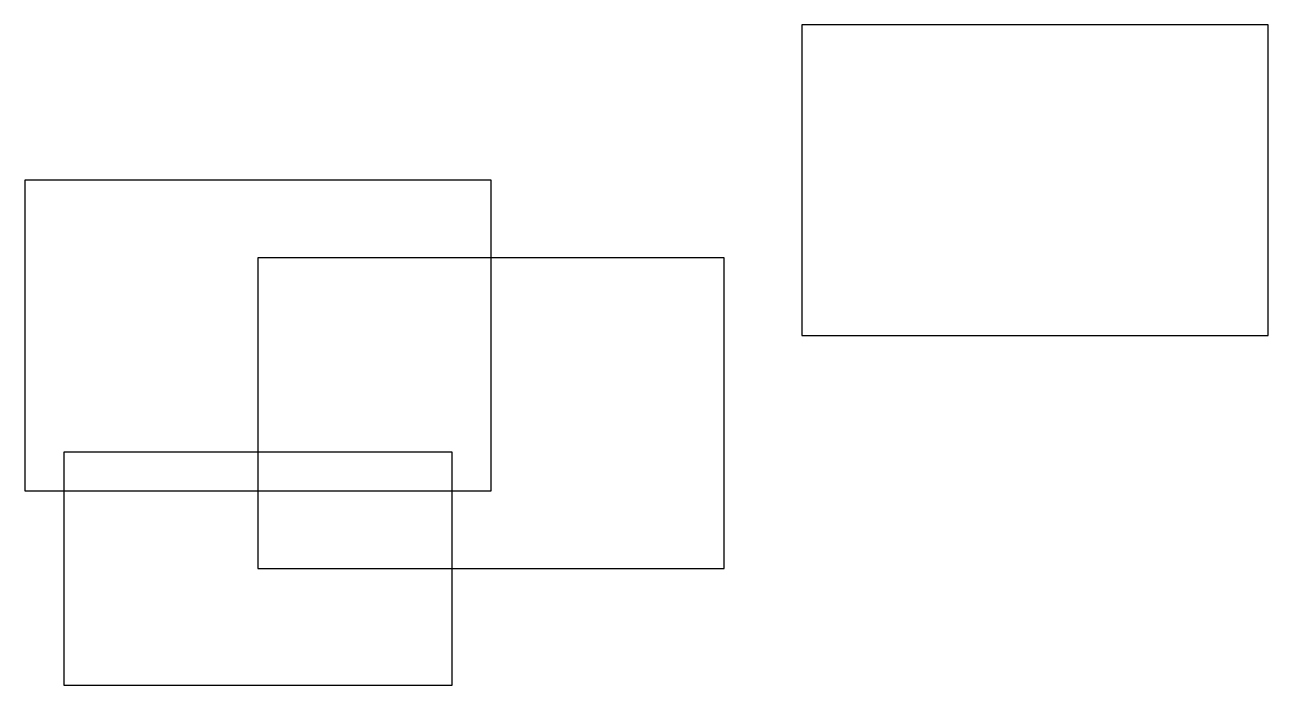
# Model space of a CAD drawing. Extents: x -30 to 130, y -15 to 70.
import ezdxf

# ---------------------------------------------------------------- set-up
doc = ezdxf.new("R2010")
doc.units = 0
doc.layers.get('0').update_dxf_attribs({"linetype": 'CONTINUOUS'})

msp = doc.modelspace()

# ---------------------------------------------------------------- linework, layer by layer
for points in [[(70, 30), (130, 30), (130, 70), (70, 70)], [(-30, 10), (30, 10), (30, 50), (-30, 50)], [(0, 0), (60, 0), (60, 40), (0, 40)], [(-25, -15), (25, -15), (25, 15), (-25, 15)]]:
    msp.add_lwpolyline(points, close=True)

doc.saveas('drawing.dxf')
